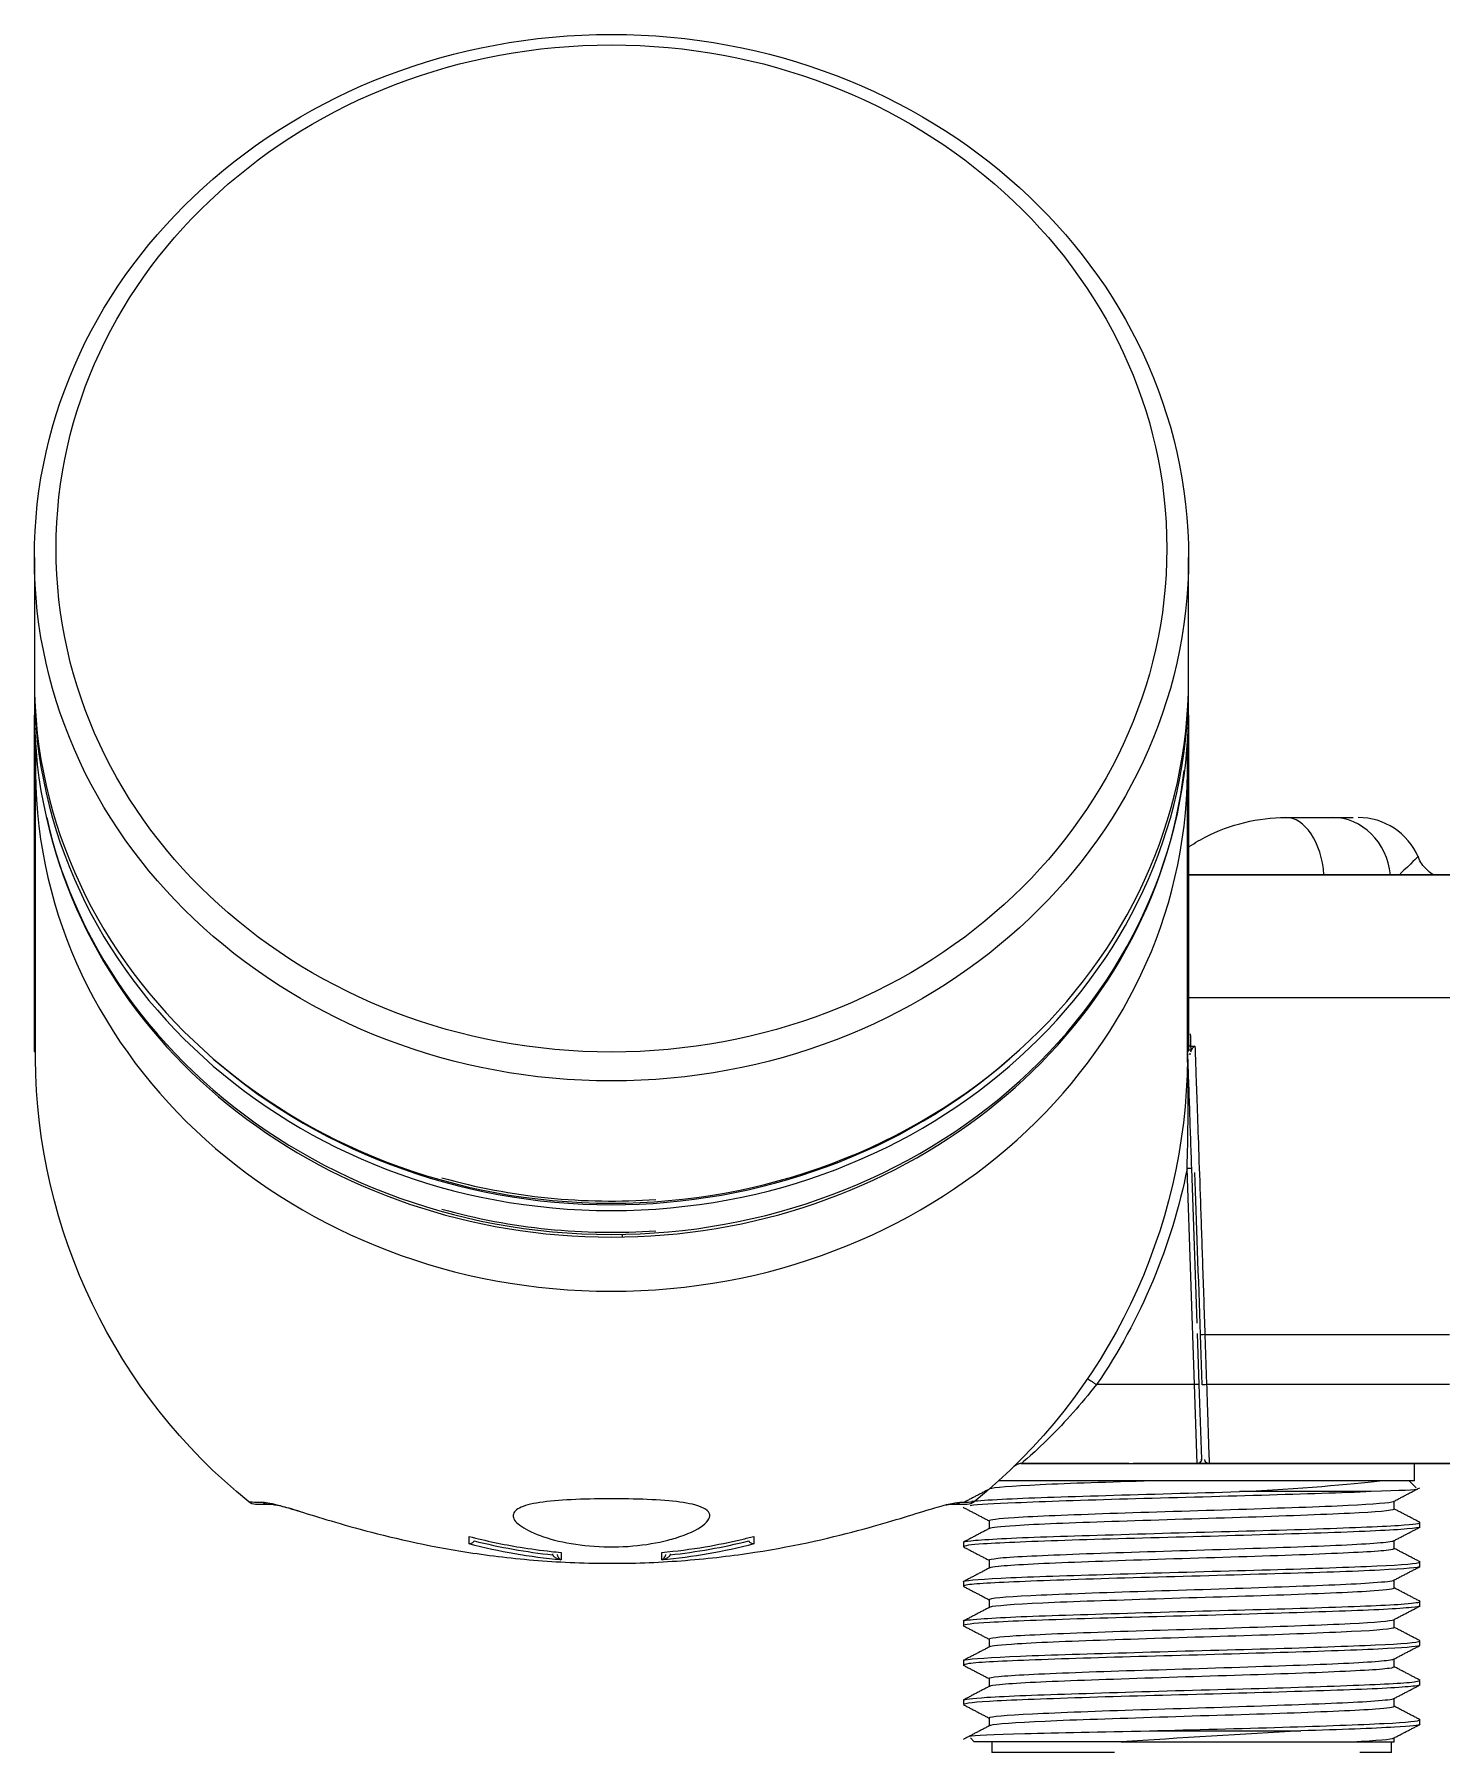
# Model space of a CAD drawing. Header units: millimetres. Extents: x 28 to 3046, y 8 to 3716.
# Drawn here: x 895.3 to 960, y 506.1 to 585.1 of the extents above; entities that cross this region are included whole.
import ezdxf

# ---------------------------------------------------------------- set-up
doc = ezdxf.new("R2010")
doc.units = ezdxf.units.MM
doc.layers.add('1LINE', color=7, linetype='CONTINUOUS')

msp = doc.modelspace()

# ---------------------------------------------------------------- linework, layer by layer
at = {"layer": '1LINE', "linetype": 'Continuous'}
for p, q in [((895.29, 561.087), (895.29, 555.466)), ((948.39, 555.466), (948.39, 561.087)), ((895.29, 555.128), (895.29, 554.03)), ((948.39, 554.03), (948.39, 555.128)), ((895.291, 551.552), (895.291, 553.847)), ((948.389, 553.847), (948.389, 551.552)), ((895.341, 552.542), (895.341, 551.187)), ((948.339, 551.187), (948.339, 552.542)), ((895.291, 551.551), (895.291, 551.548)), ((895.291, 538.454), (895.291, 551.55)), ((948.389, 551.548), (948.389, 551.551)), ((948.389, 551.55), (948.389, 538.454)), ((895.341, 538.051), (895.341, 551.187)), ((948.339, 538.051), (948.339, 551.187)), ((952.847, 549.138), (955.018, 549.138)), ((964.632, 546.504), (948.39, 546.504)), ((964.497, 546.484), (948.39, 546.484)), ((948.39, 540.856), (961.223, 540.856)), ((948.49, 538.252), (948.407, 538.252)), ((948.486, 538.625), (948.683, 538.625)), ((948.339, 538.051), (948.345, 538.051)), ((948.524, 533.003), (948.324, 532.996)), ((948.671, 523.061), (948.324, 532.996)), ((948.524, 533.003), (948.772, 525.887)), ((922.34, 529.971), (922.34, 529.848)), ((948.789, 525.404), (948.87, 523.072)), ((949.021, 523.057), (948.941, 525.345)), ((949.141, 525.361), (960.401, 525.361)), ((949.141, 525.361), (949.221, 523.061)), ((948.67, 523.061), (944.161, 523.061)), ((948.79, 519.429), (948.67, 523.061)), ((948.671, 523.061), (948.67, 523.061)), ((948.87, 523.072), (948.99, 519.636)), ((960.398, 523.061), (949.221, 523.061)), ((940.671, 519.429), (960.556, 519.429)), ((945.64, 519.429), (940.675, 519.429)), ((940.699, 519.43), (945.64, 519.43)), ((945.64, 519.429), (946.04, 519.429)), ((948.79, 519.429), (945.844, 519.429)), ((946.04, 519.429), (946.034, 519.429)), ((946.04, 519.429), (946.04, 519.429)), ((949.341, 519.429), (948.79, 519.429)), ((948.79, 519.429), (948.79, 519.429)), ((948.99, 519.636), (948.99, 519.636)), ((949.341, 519.429), (950.64, 519.429)), ((950.837, 519.429), (949.341, 519.429)), ((950.64, 519.429), (950.644, 519.429)), ((950.64, 519.429), (950.64, 519.429)), ((951.04, 519.429), (950.64, 519.429)), ((950.64, 519.429), (950.64, 519.429)), ((951.04, 519.43), (960.549, 519.43)), ((960.554, 519.429), (951.04, 519.429)), ((958.783, 518.638), (958.783, 519.429)), ((948.533, 518.638), (939.659, 518.638)), ((958.783, 518.638), (948.533, 518.638)), ((958.863, 518.308), (958.533, 518.638)), ((956.793, 518.138), (950.728, 518.138)), ((957.848, 517.334), (957.848, 517.702)), ((939.217, 516.805), (939.217, 516.438)), ((915.291, 515.735), (915.291, 516.081)), ((928.39, 516.081), (928.39, 515.735)), ((959.033, 516.515), (959.033, 516.718)), ((919.523, 515.345), (919.523, 515)), ((924.158, 515), (924.158, 515.345)), ((938.033, 515.813), (938.033, 515.606)), ((957.848, 515.522), (957.848, 515.888)), ((939.217, 514.991), (939.217, 514.623)), ((959.033, 514.7), (959.033, 514.903)), ((938.033, 513.996), (938.033, 513.794)), ((957.848, 513.706), (957.848, 514.074)), ((939.217, 513.175), (939.217, 512.809)), ((959.033, 512.885), (959.033, 513.091)), ((938.033, 512.182), (938.033, 511.978)), ((957.848, 511.892), (957.848, 512.259)), ((939.217, 511.363), (939.217, 510.995)), ((959.033, 511.073), (959.033, 511.274)), ((957.848, 510.078), (957.848, 510.445)), ((938.033, 510.369), (938.033, 510.164)), ((939.217, 509.547), (939.217, 509.18)), ((959.033, 509.256), (959.033, 509.462)), ((938.033, 508.553), (938.033, 508.351)), ((957.848, 508.263), (957.848, 508.63)), ((939.217, 507.733), (939.217, 507.366)), ((959.033, 507.443), (959.033, 507.647)), ((938.359, 506.812), (938.533, 506.638)), ((945.283, 506.638), (938.533, 506.638)), ((939.333, 506.638), (939.333, 506.138)), ((946.587, 507.138), (953.551, 507.138)), ((955.912, 506.638), (957.848, 506.638)), ((957.733, 506.138), (957.733, 506.638)), ((957.848, 506.638), (957.848, 506.816)), ((944.984, 506.138), (939.333, 506.138)), ((957.733, 506.138), (956.277, 506.138))]:
    msp.add_line(p, q, dxfattribs=at)
at = {"layer": '1LINE', "linetype": 'Continuous', "extrusion": (0, 0, -1)}
for centre, radius, start, end in [((-895.491, 538.452), 0.2, 318.58605, 0.43489), ((-921.84, 538.252), 26.5, 309.02416, 359.56429), ((-921.84, 538.252), 26.5, 180.43571, 230.97584), ((-921.84, 538.252), 27, 191.22575, 214.23905), ((-948.79, 519.629), 0.2, 178, 270), ((-949.341, 519.629), 0.2, 270, 358), ((-905.469, 518.054), 0.5, 270, 309.02416), ((-938.211, 518.054), 0.5, 230.97584, 270)]:
    msp.add_arc(centre, radius, start, end, dxfattribs=at)
at = {"layer": '1LINE', "linetype": 'Continuous'}
msp.add_arc((948.189, 538.452), 0.2, 318.58605, 0.43489, dxfattribs=at)
for centre, major_axis in [((921.84, 561.087), (26.55, 0)), ((921.84, 561.51), (-25.55, 0))]:
    msp.add_ellipse(centre, major_axis=major_axis, ratio=0.906308, dxfattribs=at)
for centre, major_axis, ratio, start_param, end_param in [((921.84, 555.466), (-26.55, 0), 0.906308, 0, 1.570796), ((921.84, 555.466), (-26.55, 0), 0.906308, 1.570796, 3.141593), ((921.84, 555.128), (26.55, 0), 0.906308, 3.141593, 6.283185), ((921.84, 554.03), (-26.55, 0), 0.906308, 0, 1.570796), ((921.84, 554.03), (-26.55, 0), 0.906308, 1.570796, 3.141593), ((895.491, 551.551), (0.2, 0), 0.906308, 3.134002, 3.864399), ((895.491, 551.548), (0.2, 0), 0.906308, 3.134002, 3.864399), ((948.189, 551.551), (-0.2, 0), 0.906308, 2.418786, 3.149183), ((948.189, 551.548), (-0.2, 0), 0.906324, 2.418796, 3.149182), ((921.84, 551.369), (26.5, 0), 0.906308, 3.149197, 6.275581), ((921.84, 553.86), (26.5, 0), 0.906308, 3.33976, 6.17622), ((952.847, 546.138), (0, -3), 0.595081, 1.693367, 3.141593), ((955.018, 546.138), (0, 3), 0.894474, 4.834961, 6.283185), ((956.2, 546.138), (0, -3), 0.999989, 1.977415, 3.141794), ((921.84, 555.213), (-26.35, 0), 0.906308, 0.778821, 1.570796), ((948.486, 538.711), (-0.1, -0.0017), 0.861702, 0.23791, 1.555969), ((948.496, 538.455), (-0.1, -0.0008), 0.00759, 0, 1.508891), ((921.84, 555.213), (-26.35, 0), 0.906308, 1.570796, 2.339898), ((921.84, 555.382), (26.35, 0), 0.906308, 4.411876, 4.790241), ((921.84, 553.945), (26.35, 0), 0.906308, 4.411876, 4.790241), ((940.699, 518.93), (0.349, -0.358), 0.999756, 2.368232, 3.141593), ((940.698, 518.93), (-0.349, 0.358), 1, 5.911279, 6.282819), ((940.698, 518.93), (-0.349, 0.358), 1, 5.509468, 5.911279), ((937.573, 518.054), (0, 0.5), 0.994646, 3.141593, 3.795564)]:
    msp.add_ellipse(centre, major_axis=major_axis, ratio=ratio, start_param=start_param, end_param=end_param, dxfattribs=at)
for points, knots in [([(948.324, 547.735), (948.59, 547.918), (948.866, 548.084), (950.321, 548.842), (951.62, 549.138), (952.847, 549.138)], [0, 0, 0, 0, 0.195009, 0.195009, 1, 1, 1, 1]), ([(959.669, 546.482), (959.578, 546.543), (959.312, 546.748), (959.064, 547.042), (958.98, 547.284), (958.971, 547.314)], [0, 0, 0, 0, 0.299573, 0.914408, 1, 1, 1, 1]), ([(948.34, 538.252), (948.341, 538.231), (948.342, 538.211), (948.343, 538.174), (948.344, 538.157), (948.345, 538.123), (948.345, 538.106), (948.346, 538.085)], [0, 0, 0, 0, 0.369645, 0.369645, 0.693451, 0.693451, 1, 1, 1, 1]), ([(948.345, 538.051), (948.345, 538.052), (948.345, 538.052), (948.346, 538.064), (948.346, 538.075), (948.346, 538.085)], [0, 0, 0, 0, 0.071851, 0.071851, 1, 1, 1, 1]), ([(948.346, 538.085), (948.356, 537.791), (948.367, 537.484), (948.41, 536.261), (948.442, 535.333), (948.491, 533.937), (948.507, 533.47), (948.524, 533.003)], [0, 0, 0, 0, 0.180131, 0.180131, 0.726835, 0.726835, 1, 1, 1, 1]), ([(948.683, 538.625), (948.638, 538.594), (948.57, 538.547), (948.498, 538.432), (948.491, 538.373), (948.487, 538.345)], [0, 0, 0, 0, 0.498416, 0.76211, 1, 1, 1, 1]), ([(948.683, 538.625), (948.697, 538.245), (948.725, 537.444), (948.782, 535.863), (948.851, 533.877), (948.935, 531.436), (949.032, 528.561), (949.104, 526.454), (949.141, 525.361)], [0, 0, 0, 0, 0.130095, 0.274828, 0.434192, 0.60818, 0.796786, 1, 1, 1, 1]), ([(948.324, 532.996), (948.337, 533.459), (948.348, 533.922), (948.371, 535.313), (948.373, 536.242), (948.357, 537.462), (948.351, 537.759), (948.345, 538.051)], [0, 0, 0, 0, 0.273436, 0.273436, 0.823998, 0.823998, 1, 1, 1, 1]), ([(944.149, 523.064), (943.451, 522.16), (942.697, 521.326), (941.345, 519.982), (940.719, 519.448), (940.699, 519.43)], [0, 0, 0, 0, 0.5, 0.5, 1, 1, 1, 1]), ([(943.741, 523.332), (943.741, 523.332), (943.741, 523.332), (943.742, 523.331), (943.745, 523.33), (943.759, 523.322), (943.777, 523.311), (943.825, 523.281), (943.856, 523.26), (943.927, 523.213), (943.969, 523.186), (944.056, 523.127), (944.102, 523.096), (944.149, 523.064)], [0, 0, 0, 0, 0.031061, 0.031061, 0.126903, 0.126903, 0.345211, 0.345211, 0.563485, 0.563485, 0.781742, 0.781742, 1, 1, 1, 1]), ([(944.161, 523.061), (944.159, 523.061), (944.156, 523.061), (944.152, 523.062), (944.15, 523.063), (944.149, 523.064)], [0, 0, 0, 0, 0.565997, 0.565997, 1, 1, 1, 1]), ([(948.87, 523.072), (948.87, 523.072), (948.87, 523.072), (948.869, 523.072), (948.868, 523.072), (948.861, 523.071), (948.852, 523.07), (948.828, 523.068), (948.813, 523.067), (948.778, 523.065), (948.758, 523.064), (948.716, 523.063), (948.693, 523.062), (948.671, 523.061)], [0, 0, 0, 0, 0.042457, 0.042457, 0.140599, 0.140599, 0.355498, 0.355498, 0.570347, 0.570347, 0.785173, 0.785173, 1, 1, 1, 1]), ([(949.221, 523.061), (949.231, 522.726), (949.253, 522.077), (949.279, 521.21), (949.302, 520.512), (949.319, 519.995), (949.331, 519.655), (949.339, 519.463), (949.34, 519.44), (949.341, 519.429)], [0, 0, 0, 0, 0.173762, 0.337234, 0.490409, 0.633278, 0.765835, 0.888077, 1, 1, 1, 1]), ([(940.535, 519.471), (940.497, 519.433), (940.462, 519.398), (940.406, 519.344), (940.385, 519.322), (940.356, 519.294), (940.348, 519.287), (940.349, 519.288)], [0, 0, 0, 0, 0.359333, 0.359333, 0.677763, 0.677763, 1, 1, 1, 1]), ([(945.64, 519.43), (945.676, 519.43), (945.748, 519.43), (945.812, 519.429), (945.844, 519.429)], [0, 0, 0, 0, 0.498819, 1, 1, 1, 1]), ([(948.79, 519.429), (948.791, 519.429), (948.792, 519.429), (948.806, 519.429), (948.818, 519.431), (948.866, 519.441), (948.901, 519.458), (948.95, 519.505), (948.967, 519.53), (948.986, 519.583), (948.991, 519.609), (948.99, 519.636)], [0, 0, 0, 0, 0.008618, 0.008618, 0.145183, 0.145183, 0.53318, 0.53318, 0.804213, 0.804213, 1, 1, 1, 1]), ([(950.837, 519.429), (950.869, 519.429), (950.932, 519.43), (951.004, 519.43), (951.04, 519.43)], [0, 0, 0, 0, 0.501173, 1, 1, 1, 1]), ([(946.725, 518.638), (944.728, 518.569), (942.915, 518.518), (940.222, 518.386), (939.4, 518.325), (939.237, 518.262), (939.231, 518.259), (939.227, 518.256)], [0, 0, 0, 0, 0.487703, 0.487703, 0.975407, 0.975407, 1, 1, 1, 1]), ([(905.155, 517.665), (905.18, 517.665), (905.23, 517.665), (905.615, 517.659), (905.805, 517.657)], [0, 0, 0, 0, 0.504144, 1, 1, 1, 1]), ([(905.805, 517.657), (905.901, 517.648), (906.092, 517.631), (906.573, 517.509), (907.318, 517.288), (908.466, 516.93), (910.786, 516.244), (914.153, 515.447), (918.413, 514.934), (921.864, 514.796), (925.319, 514.941), (929.557, 515.452), (932.915, 516.25), (935.226, 516.934), (936.504, 517.331), (937.417, 517.602), (937.721, 517.638), (937.875, 517.657)], [0, 0, 0, 0, 0.042349, 0.08392, 0.125035, 0.188976, 0.250519, 0.375259, 0.438169, 0.500612, 0.562525, 0.625556, 0.750175, 0.811505, 0.875232, 0.936919, 1, 1, 1, 1]), ([(907.479, 517.237), (907.139, 517.338), (906.555, 517.504), (906.26, 517.537), (906.108, 517.554)], [0, 0, 0, 0, 0.484931, 1, 1, 1, 1]), ([(924.788, 516.006), (924.676, 515.972), (924.097, 515.811), (922.857, 515.595), (921.028, 515.582), (919.339, 515.837), (918.053, 516.278), (917.318, 516.78), (917.263, 517.228), (917.893, 517.553), (919.148, 517.734), (920.816, 517.811), (922.644, 517.813), (924.357, 517.75), (925.77, 517.565), (926.53, 517.187), (926.213, 516.588), (925.341, 516.174), (924.788, 516.006)], [0, 0, 0, 0, 0.015666, 0.078381, 0.140545, 0.202865, 0.265411, 0.328282, 0.390852, 0.453322, 0.515612, 0.578072, 0.640742, 0.703419, 0.766041, 0.843928, 0.92193, 1, 1, 1, 1]), ([(937.573, 517.554), (937.478, 517.546), (937.376, 517.538), (937.235, 517.511), (937.225, 517.509)], [0, 0, 0, 0, 0.929175, 1, 1, 1, 1]), ([(937.875, 517.657), (938.066, 517.659), (938.45, 517.665), (938.5, 517.665), (938.526, 517.665)], [0, 0, 0, 0, 0.495857, 1, 1, 1, 1]), ([(956.793, 518.138), (955.494, 518.075), (953.722, 518.029), (949.756, 517.909), (947.568, 517.85), (943.587, 517.743), (941.756, 517.675), (939.437, 517.581), (938.718, 517.538), (938.34, 517.493)], [0, 0, 0, 0, 0.266447, 0.266447, 0.532894, 0.532894, 0.799341, 0.799341, 1, 1, 1, 1]), ([(938.42, 517.702), (938.721, 517.731), (939.191, 517.76), (940.967, 517.855), (942.652, 517.904), (946.528, 518.021), (948.671, 518.085), (950.728, 518.138)], [0, 0, 0, 0, 0.211618, 0.211618, 0.605809, 0.605809, 1, 1, 1, 1]), ([(939.219, 516.803), (939.215, 516.852), (939.615, 516.908), (941.36, 517.014), (942.927, 517.08), (946.612, 517.205), (948.734, 517.261), (952.646, 517.395), (954.457, 517.448), (956.942, 517.577), (957.687, 517.633), (957.825, 517.69)], [0, 0, 0, 0, 0.165714, 0.165714, 0.376948, 0.376948, 0.588183, 0.588183, 0.799417, 0.799417, 1, 1, 1, 1]), ([(958.908, 518.262), (958.91, 518.261), (958.91, 518.259), (958.903, 518.218), (958.153, 518.181), (956.793, 518.138)], [0, 0, 0, 0, 0.033977, 0.033977, 1, 1, 1, 1]), ([(957.848, 517.337), (957.848, 517.334), (957.847, 517.331), (957.787, 517.264), (957.048, 517.197), (954.528, 517.08), (952.729, 517.007), (948.826, 516.891), (946.704, 516.822), (943.002, 516.697), (941.423, 516.638), (939.717, 516.526), (939.309, 516.487), (939.232, 516.444)], [0, 0, 0, 0, 0.009198, 0.009198, 0.219408, 0.219408, 0.429618, 0.429618, 0.639828, 0.639828, 0.850038, 0.850038, 1, 1, 1, 1]), ([(915.291, 516.081), (916.066, 515.879), (916.851, 515.713), (918.113, 515.506), (918.588, 515.442), (919.217, 515.374), (919.37, 515.359), (919.523, 515.345)], [0, 0, 0, 0, 0.559017, 0.559017, 0.892791, 0.892791, 1, 1, 1, 1]), ([(924.158, 515.345), (924.826, 515.405), (925.492, 515.491), (926.716, 515.697), (927.276, 515.811), (928.018, 515.986), (928.204, 516.033), (928.39, 516.081)], [0, 0, 0, 0, 0.468182, 0.468182, 0.866111, 0.866111, 1, 1, 1, 1]), ([(959.029, 516.513), (959.02, 516.482), (958.824, 516.452), (957.761, 516.367), (956.461, 516.299), (953.13, 516.194), (951.074, 516.132), (946.905, 516.012), (944.817, 515.967), (941.246, 515.844), (939.818, 515.791), (938.348, 515.694), (938.033, 515.648), (938.036, 515.606)], [0, 0, 0, 0, 0.104778, 0.104778, 0.294487, 0.294487, 0.484197, 0.484197, 0.673907, 0.673907, 0.863617, 0.863617, 1, 1, 1, 1]), ([(938.047, 515.824), (938.095, 515.85), (938.274, 515.875), (939.256, 515.955), (940.523, 516.023), (943.834, 516.128), (945.891, 516.19), (950.032, 516.31), (952.158, 516.356), (955.725, 516.478), (957.171, 516.531), (958.797, 516.635), (959.121, 516.69), (959.011, 516.737)], [0, 0, 0, 0, 0.087313, 0.087313, 0.275994, 0.275994, 0.464675, 0.464675, 0.653356, 0.653356, 0.842037, 0.842037, 1, 1, 1, 1]), ([(915.521, 515.878), (915.513, 515.86), (915.502, 515.842), (915.477, 515.812), (915.463, 515.798), (915.427, 515.77), (915.403, 515.757), (915.351, 515.738), (915.321, 515.733), (915.292, 515.734), (915.291, 515.735), (915.291, 515.735)], [0, 0, 0, 0, 0.181547, 0.181547, 0.360923, 0.360923, 0.63844, 0.63844, 0.991582, 0.991582, 1, 1, 1, 1]), ([(919.523, 515), (918.809, 515.064), (918.098, 515.157), (916.685, 515.403), (915.984, 515.554), (915.291, 515.735)], [0, 0, 0, 0, 0.5, 0.5, 1, 1, 1, 1]), ([(915.521, 515.878), (916.116, 515.728), (916.716, 515.599), (917.924, 515.384), (918.532, 515.299), (919.142, 515.234)], [0, 0, 0, 0, 0.5, 0.5, 1, 1, 1, 1]), ([(919.523, 515), (919.522, 515), (919.52, 515.001), (919.462, 515.012), (919.405, 515.029), (919.31, 515.07), (919.27, 515.092), (919.213, 515.135), (919.193, 515.153), (919.174, 515.176), (919.172, 515.179), (919.158, 515.198), (919.148, 515.215), (919.142, 515.234)], [0, 0, 0, 0, 0.008226, 0.008226, 0.400753, 0.400753, 0.692677, 0.692677, 0.856622, 0.856622, 0.879696, 0.879696, 1, 1, 1, 1]), ([(919.341, 515.254), (919.343, 515.235), (919.347, 515.216), (919.353, 515.197), (919.354, 515.194), (919.363, 515.17), (919.372, 515.151), (919.399, 515.105), (919.418, 515.081), (919.464, 515.035), (919.492, 515.015), (919.522, 515.001), (919.522, 515), (919.523, 515)], [0, 0, 0, 0, 0.119925, 0.119925, 0.142965, 0.142965, 0.306574, 0.306574, 0.598497, 0.598497, 0.991758, 0.991758, 1, 1, 1, 1]), ([(928.39, 515.735), (927.696, 515.554), (926.995, 515.403), (925.583, 515.157), (924.872, 515.064), (924.158, 515)], [0, 0, 0, 0, 0.5, 0.5, 1, 1, 1, 1]), ([(924.158, 515), (924.158, 515), (924.159, 515.001), (924.188, 515.015), (924.216, 515.035), (924.263, 515.081), (924.282, 515.105), (924.309, 515.151), (924.318, 515.17), (924.326, 515.194), (924.327, 515.197), (924.333, 515.216), (924.337, 515.235), (924.339, 515.254)], [0, 0, 0, 0, 0.008242, 0.008242, 0.401503, 0.401503, 0.693426, 0.693426, 0.857035, 0.857035, 0.880075, 0.880075, 1, 1, 1, 1]), ([(924.538, 515.234), (924.533, 515.215), (924.523, 515.198), (924.509, 515.179), (924.507, 515.176), (924.487, 515.153), (924.468, 515.135), (924.411, 515.092), (924.371, 515.07), (924.275, 515.029), (924.218, 515.012), (924.16, 515.001), (924.159, 515), (924.158, 515)], [0, 0, 0, 0, 0.120304, 0.120304, 0.143378, 0.143378, 0.307323, 0.307323, 0.599247, 0.599247, 0.991774, 0.991774, 1, 1, 1, 1]), ([(924.538, 515.234), (925.148, 515.299), (925.756, 515.384), (926.964, 515.599), (927.564, 515.728), (928.159, 515.878)], [0, 0, 0, 0, 0.5, 0.5, 1, 1, 1, 1]), ([(928.39, 515.735), (928.389, 515.735), (928.388, 515.734), (928.36, 515.733), (928.33, 515.738), (928.277, 515.757), (928.254, 515.77), (928.217, 515.798), (928.203, 515.812), (928.179, 515.842), (928.167, 515.86), (928.159, 515.878)], [0, 0, 0, 0, 0.008418, 0.008418, 0.36156, 0.36156, 0.639077, 0.639077, 0.818453, 0.818453, 1, 1, 1, 1]), ([(939.224, 514.99), (939.216, 515.019), (939.347, 515.049), (940.2, 515.145), (941.443, 515.198), (944.693, 515.331), (946.737, 515.385), (950.751, 515.513), (952.762, 515.58), (955.906, 515.697), (957.065, 515.77), (957.708, 515.845), (957.797, 515.864), (957.83, 515.882)], [0, 0, 0, 0, 0.097664, 0.097664, 0.307715, 0.307715, 0.517767, 0.517767, 0.727819, 0.727819, 0.937871, 0.937871, 1, 1, 1, 1]), ([(957.844, 515.521), (957.85, 515.498), (957.764, 515.474), (957.109, 515.382), (955.968, 515.33), (952.851, 515.197), (950.848, 515.139), (946.836, 515.018), (944.786, 514.945), (941.511, 514.829), (940.251, 514.757), (939.427, 514.676), (939.292, 514.654), (939.244, 514.631)], [0, 0, 0, 0, 0.079563, 0.079563, 0.290388, 0.290388, 0.501213, 0.501213, 0.712038, 0.712038, 0.922862, 0.922862, 1, 1, 1, 1]), ([(959.033, 514.698), (959.033, 514.697), (959.033, 514.697), (959.017, 514.639), (958.373, 514.591), (955.994, 514.466), (954.304, 514.418), (950.42, 514.301), (948.241, 514.237), (944.194, 514.133), (942.289, 514.065), (939.45, 513.954), (938.49, 513.902), (938.074, 513.822), (938.031, 513.806), (938.034, 513.791)], [0, 0, 0, 0, 0.002275, 0.002275, 0.191556, 0.191556, 0.380837, 0.380837, 0.570119, 0.570119, 0.7594, 0.7594, 0.948681, 0.948681, 1, 1, 1, 1]), ([(938.033, 513.998), (938.033, 514.004), (938.039, 514.01), (938.18, 514.07), (938.949, 514.124), (941.486, 514.247), (943.254, 514.293), (947.232, 514.414), (949.386, 514.473), (953.403, 514.58), (955.232, 514.648), (957.903, 514.755), (958.761, 514.813), (959.029, 514.889), (959.044, 514.903), (959.022, 514.917)], [0, 0, 0, 0, 0.019562, 0.019562, 0.206562, 0.206562, 0.393562, 0.393562, 0.580561, 0.580561, 0.767561, 0.767561, 0.954561, 0.954561, 1, 1, 1, 1]), ([(939.219, 513.174), (939.218, 513.182), (939.228, 513.191), (939.417, 513.266), (940.262, 513.327), (942.956, 513.448), (944.806, 513.519), (948.77, 513.634), (950.864, 513.706), (954.489, 513.828), (955.975, 513.89), (957.45, 513.995), (957.774, 514.031), (957.837, 514.07)], [0, 0, 0, 0, 0.027085, 0.027085, 0.237024, 0.237024, 0.446963, 0.446963, 0.656902, 0.656902, 0.866841, 0.866841, 1, 1, 1, 1]), ([(957.848, 513.708), (957.857, 513.663), (957.544, 513.615), (956.043, 513.511), (954.572, 513.449), (950.97, 513.32), (948.878, 513.268), (944.908, 513.133), (943.045, 513.079), (940.318, 512.95), (939.45, 512.886), (939.247, 512.824), (939.237, 512.82), (939.231, 512.816)], [0, 0, 0, 0, 0.147415, 0.147415, 0.357163, 0.357163, 0.566911, 0.566911, 0.77666, 0.77666, 0.986408, 0.986408, 1, 1, 1, 1]), ([(938.034, 512.184), (938.044, 512.22), (938.311, 512.254), (939.629, 512.347), (941.013, 512.412), (944.48, 512.517), (946.584, 512.585), (950.732, 512.698), (952.815, 512.747), (956.236, 512.871), (957.571, 512.919), (958.804, 513.015), (959.039, 513.054), (959.031, 513.091)], [0, 0, 0, 0, 0.122765, 0.122765, 0.312233, 0.312233, 0.501701, 0.501701, 0.691168, 0.691168, 0.880636, 0.880636, 1, 1, 1, 1]), ([(959.03, 512.885), (959.023, 512.859), (958.894, 512.834), (958.083, 512.757), (956.897, 512.689), (953.73, 512.582), (951.719, 512.524), (947.577, 512.401), (945.46, 512.356), (941.748, 512.235), (940.228, 512.178), (938.456, 512.079), (938.037, 512.024), (938.035, 511.977)], [0, 0, 0, 0, 0.084659, 0.084659, 0.274606, 0.274606, 0.464554, 0.464554, 0.654502, 0.654502, 0.844449, 0.844449, 1, 1, 1, 1]), ([(939.218, 511.36), (939.216, 511.411), (939.639, 511.468), (941.467, 511.576), (943.033, 511.642), (946.774, 511.767), (948.869, 511.823), (952.79, 511.957), (954.565, 512.009), (957.007, 512.138), (957.717, 512.193), (957.832, 512.25)], [0, 0, 0, 0, 0.169736, 0.169736, 0.380268, 0.380268, 0.590799, 0.590799, 0.801331, 0.801331, 1, 1, 1, 1]), ([(938.035, 510.37), (938.035, 510.382), (938.063, 510.394), (938.382, 510.457), (939.285, 510.517), (942.037, 510.637), (943.877, 510.683), (947.941, 510.808), (950.094, 510.861), (954.021, 510.971), (955.771, 511.038), (958.225, 511.143), (958.948, 511.207), (959.039, 511.276), (959.034, 511.286), (959.011, 511.295)], [0, 0, 0, 0, 0.039199, 0.039199, 0.225066, 0.225066, 0.410932, 0.410932, 0.596798, 0.596798, 0.782664, 0.782664, 0.96853, 0.96853, 1, 1, 1, 1]), ([(957.848, 511.894), (957.848, 511.893), (957.848, 511.892), (957.826, 511.827), (957.129, 511.759), (954.654, 511.642), (952.896, 511.57), (948.984, 511.452), (946.891, 511.385), (943.129, 511.258), (941.547, 511.202), (939.739, 511.086), (939.301, 511.045), (939.229, 511)], [0, 0, 0, 0, 0.003765, 0.003765, 0.213524, 0.213524, 0.423282, 0.423282, 0.633041, 0.633041, 0.8428, 0.8428, 1, 1, 1, 1]), ([(959.032, 511.07), (959.031, 511.017), (958.516, 510.975), (956.465, 510.858), (954.863, 510.805), (951.074, 510.692), (948.917, 510.625), (944.817, 510.521), (942.848, 510.458), (939.825, 510.341), (938.742, 510.293), (938.112, 510.207), (938.029, 510.184), (938.034, 510.163)], [0, 0, 0, 0, 0.171518, 0.171518, 0.360587, 0.360587, 0.549655, 0.549655, 0.738724, 0.738724, 0.927793, 0.927793, 1, 1, 1, 1]), ([(939.221, 509.547), (939.212, 509.577), (939.359, 509.609), (940.275, 509.706), (941.536, 509.76), (944.831, 509.893), (946.878, 509.946), (950.893, 510.075), (952.892, 510.141), (955.996, 510.259), (957.13, 510.332), (957.717, 510.405), (957.794, 510.421), (957.826, 510.437)], [0, 0, 0, 0, 0.103269, 0.103269, 0.313611, 0.313611, 0.523953, 0.523953, 0.734296, 0.734296, 0.944638, 0.944638, 1, 1, 1, 1]), ([(957.843, 510.078), (957.848, 510.057), (957.775, 510.035), (957.182, 509.945), (956.072, 509.892), (953.002, 509.76), (951.014, 509.7), (947, 509.58), (944.947, 509.507), (941.622, 509.391), (940.339, 509.32), (939.442, 509.236), (939.288, 509.211), (939.238, 509.186)], [0, 0, 0, 0, 0.073316, 0.073316, 0.283846, 0.283846, 0.494376, 0.494376, 0.704906, 0.704906, 0.915436, 0.915436, 1, 1, 1, 1]), ([(959.031, 509.256), (959.027, 509.236), (958.951, 509.216), (958.368, 509.146), (957.301, 509.08), (954.309, 508.968), (952.353, 508.916), (948.252, 508.791), (946.107, 508.744), (942.283, 508.627), (940.671, 508.566), (938.578, 508.463), (938.038, 508.401), (938.033, 508.348)], [0, 0, 0, 0, 0.065162, 0.065162, 0.25513, 0.25513, 0.445098, 0.445098, 0.635066, 0.635066, 0.825034, 0.825034, 1, 1, 1, 1]), ([(938.034, 508.556), (938.039, 508.599), (938.408, 508.636), (940.04, 508.74), (941.536, 508.8), (945.144, 508.908), (947.285, 508.978), (951.422, 509.084), (953.453, 509.139), (956.714, 509.263), (957.933, 509.308), (958.882, 509.401), (959.039, 509.432), (959.03, 509.462)], [0, 0, 0, 0, 0.144848, 0.144848, 0.333985, 0.333985, 0.523121, 0.523121, 0.712258, 0.712258, 0.901394, 0.901394, 1, 1, 1, 1]), ([(939.219, 507.732), (939.218, 507.741), (939.233, 507.751), (939.46, 507.828), (940.339, 507.888), (943.07, 508.009), (944.95, 508.08), (948.907, 508.195), (951.018, 508.268), (954.592, 508.389), (956.075, 508.453), (957.473, 508.555), (957.775, 508.59), (957.834, 508.628)], [0, 0, 0, 0, 0.031921, 0.031921, 0.241793, 0.241793, 0.451665, 0.451665, 0.661537, 0.661537, 0.871408, 0.871408, 1, 1, 1, 1]), ([(957.845, 508.265), (957.852, 508.222), (957.564, 508.176), (956.155, 508.073), (954.693, 508.012), (951.147, 507.883), (949.039, 507.83), (945.074, 507.696), (943.18, 507.64), (940.409, 507.513), (939.502, 507.447), (939.26, 507.385), (939.248, 507.381), (939.239, 507.377)], [0, 0, 0, 0, 0.142225, 0.142225, 0.352943, 0.352943, 0.563662, 0.563662, 0.77438, 0.77438, 0.985098, 0.985098, 1, 1, 1, 1]), ([(946.587, 507.138), (948.654, 507.201), (950.794, 507.249), (954.615, 507.363), (956.278, 507.427), (958.451, 507.53), (959.031, 507.595), (959.033, 507.649)], [0, 0, 0, 0, 0.338776, 0.338776, 0.677552, 0.677552, 1, 1, 1, 1]), ([(959.031, 507.441), (959.027, 507.396), (958.628, 507.357), (956.903, 507.25), (955.399, 507.193), (953.551, 507.138)], [0, 0, 0, 0, 0.444256, 0.444256, 1, 1, 1, 1]), ([(938.301, 506.888), (938.305, 506.89), (938.31, 506.891), (938.475, 506.932), (939.38, 506.973), (942.348, 507.059), (944.373, 507.093), (946.587, 507.138)], [0, 0, 0, 0, 0.020083, 0.020083, 0.510041, 0.510041, 1, 1, 1, 1]), ([(945.283, 506.638), (947.23, 506.638), (949.308, 506.638), (953.087, 506.638), (954.779, 506.638), (955.912, 506.638)], [0, 0, 0, 0, 0.5, 0.5, 1, 1, 1, 1])]:
    msp.add_open_spline(points, degree=3, knots=knots, dxfattribs=at)
for points, degree in [([(955.018, 549.138), (955.341, 549.138), (955.719, 549.138), (955.959, 549.138)], 3), ([(958.95, 547.338), (958.946, 547.334), (958.603, 547), (958.128, 546.545)], 3), ([(948.47, 539.188), (948.476, 539.008), (948.481, 538.816), (948.486, 538.625)], 3), ([(948.486, 538.625), (948.487, 538.59), (948.488, 538.523), (948.489, 538.454)], 3), ([(948.941, 525.345), (948.849, 527.99), (948.759, 530.559), (948.68, 532.811)], 3), ([(949.141, 525.361), (949.036, 525.356), (948.941, 525.349), (948.941, 525.345)], 3), ([(949.221, 523.061), (949.127, 523.056), (949.021, 523.054), (949.021, 523.057)], 3), ([(945.64, 519.43), (945.749, 519.429), (945.844, 519.429)], 2), ([(950.837, 519.429), (950.931, 519.429), (951.04, 519.43)], 2), ([(950.728, 518.138), (953.513, 518.288), (955.89, 518.474), (957.19, 518.638)], 3), ([(957.812, 517.684), (958.423, 518.002), (959.033, 518.32)], 2), ([(906.108, 517.554), (905.67, 517.554), (905.47, 517.554), (905.469, 517.554)], 3), ([(905.805, 517.657), (905.89, 517.592), (906.001, 517.554), (906.108, 517.554)], 3), ([(938.211, 517.554), (938.211, 517.554), (938.01, 517.554), (937.573, 517.554)], 3), ([(939.24, 518.264), (938.661, 517.961), (938.081, 517.659)], 2), ([(938.019, 517.42), (938.618, 517.107), (939.217, 516.795)], 2), ([(959.034, 516.726), (958.441, 517.035), (957.848, 517.344)], 2), ([(939.244, 516.452), (938.634, 516.133), (938.023, 515.815)], 2), ([(957.818, 515.872), (958.429, 516.19), (959.039, 516.508)], 2), ([(919.142, 515.234), (919.141, 515.248), (919.14, 515.262), (919.14, 515.275)], 3), ([(924.54, 515.275), (924.54, 515.262), (924.54, 515.248), (924.538, 515.234)], 3), ([(938.03, 515.6), (938.624, 515.29), (939.217, 514.981)], 2), ([(959.045, 514.907), (958.447, 515.218), (957.848, 515.53)], 2), ([(939.254, 514.642), (938.644, 514.324), (938.033, 514.005)], 2), ([(957.826, 514.062), (958.436, 514.38), (959.047, 514.698)], 2), ([(938.031, 513.785), (938.624, 513.476), (939.217, 513.166)], 2), ([(959.045, 513.092), (958.447, 513.404), (957.848, 513.716)], 2), ([(939.244, 512.823), (938.634, 512.505), (938.023, 512.186)], 2), ([(957.819, 512.244), (958.429, 512.562), (959.04, 512.88)], 2), ([(938.02, 511.977), (938.618, 511.664), (939.217, 511.352)], 2), ([(959.033, 511.284), (958.441, 511.593), (957.848, 511.901)], 2), ([(939.24, 511.006), (938.63, 510.688), (938.019, 510.37)], 2), ([(957.812, 510.426), (958.422, 510.745), (959.033, 511.063)], 2), ([(938.022, 510.161), (938.62, 509.849), (939.217, 509.538)], 2), ([(959.039, 509.467), (958.444, 509.777), (957.848, 510.088)], 2), ([(939.251, 509.198), (938.641, 508.879), (938.03, 508.561)], 2), ([(957.824, 508.618), (958.434, 508.936), (959.044, 509.254)], 2), ([(938.033, 508.341), (938.625, 508.033), (939.217, 507.724)], 2), ([(959.047, 507.648), (958.448, 507.961), (957.848, 508.273)], 2), ([(939.251, 507.383), (938.641, 507.065), (938.03, 506.747)], 2), ([(957.824, 506.804), (958.435, 507.122), (959.045, 507.44)], 2), ([(953.551, 507.138), (950.968, 506.982), (947.93, 506.803), (945.283, 506.638)], 3), ([(955.912, 506.638), (957.078, 506.701), (957.748, 506.753), (957.838, 506.811)], 3)]:
    msp.add_open_spline(points, degree=degree, dxfattribs=at)

doc.saveas('drawing.dxf')
